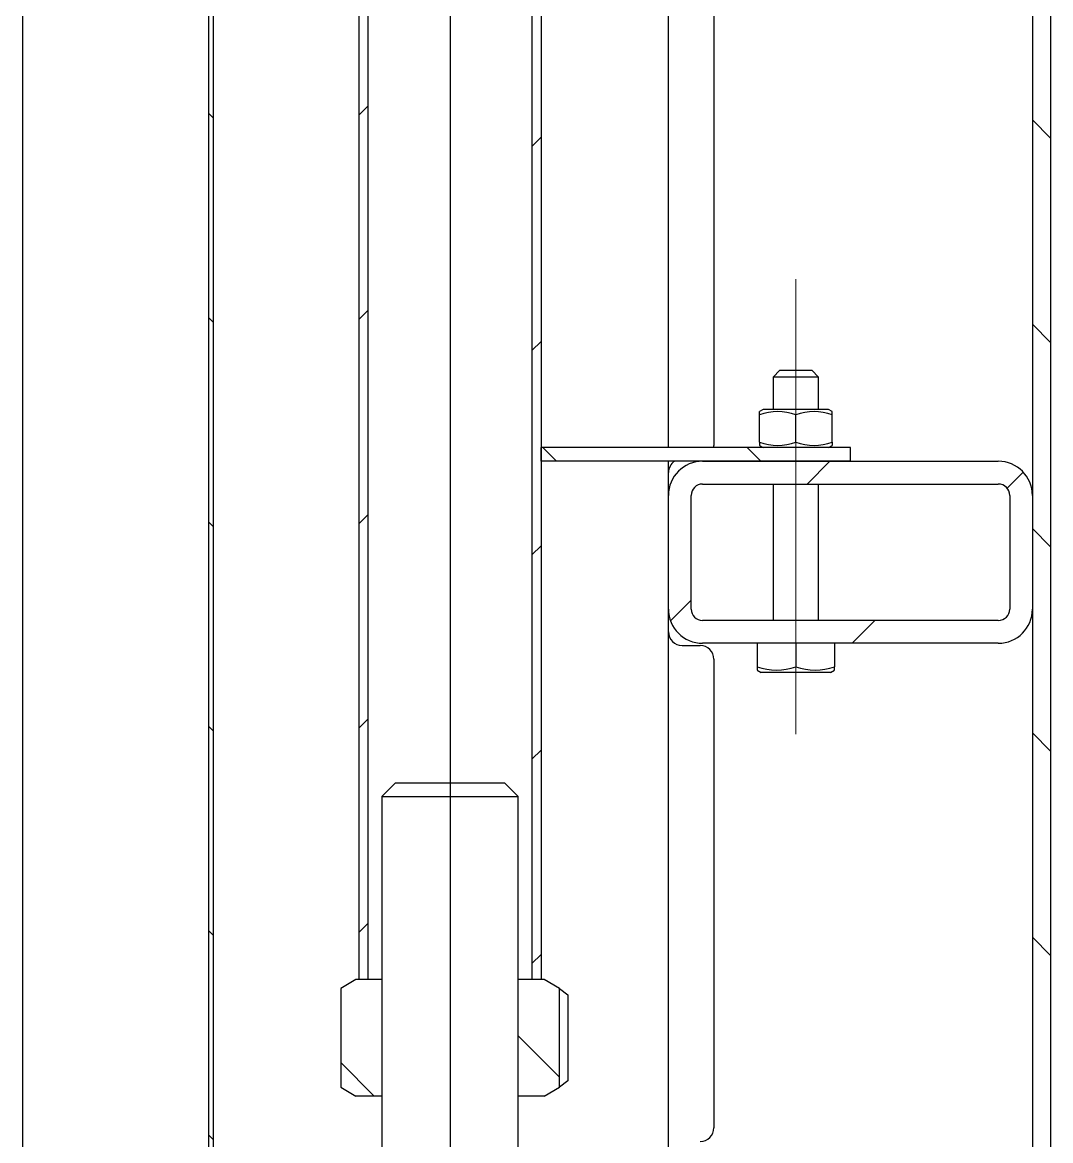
# Model space of a CAD drawing. Header units: millimetres. Extents: x 0 to 594, y 0 to 420.
# Drawn here: x 276.19 to 298.79, y 284.26 to 308.83 of the extents above; entities that cross this region are included whole.
import ezdxf

# ---------------------------------------------------------------- set-up
doc = ezdxf.new("R2010")
doc.units = ezdxf.units.MM
doc.linetypes.add('CENTERX2', pattern=[20.32, 12.7, -2.54, 2.54, -2.54])
doc.layers.add('FORMAT', color=7, linetype='Continuous')

# ---------------------------------------------------------------- blocks, each defined once
blk = doc.blocks.new('SW_HATCH_0')
at = {"color": 0, "linetype": 'Continuous', "lineweight": 18}
for p, q in [((6.097, 136.311), (6.297, 136.511)), ((2.897, 136.241), (2.797, 136.341)), ((21.297, 135.801), (20.897, 136.201)), ((9.897, 135.621), (10.097, 135.821)), ((6.097, 131.821), (6.297, 132.021)), ((2.897, 131.751), (2.797, 131.851)), ((21.297, 131.311), (20.897, 131.711)), ((9.897, 131.131), (10.097, 131.331)), ((10.438, 128.7), (10.138, 129)), ((14.928, 128.7), (14.628, 129)), ((15.947, 128.2), (16.447, 128.7)), ((20.343, 128.106), (20.697, 128.46)), ((2.897, 127.261), (2.797, 127.361)), ((6.097, 127.331), (6.297, 127.531)), ((21.297, 126.821), (20.897, 127.221)), ((9.897, 126.641), (10.097, 126.841)), ((12.942, 125.195), (13.397, 125.651)), ((16.937, 124.7), (17.437, 125.2)), ((6.097, 122.841), (6.297, 123.041)), ((2.897, 122.77), (2.797, 122.87)), ((21.297, 122.331), (20.897, 122.731)), ((9.897, 122.151), (10.097, 122.351)), ((6.097, 118.351), (6.297, 118.551)), ((2.897, 118.28), (2.797, 118.38)), ((21.297, 117.841), (20.897, 118.241)), ((9.897, 117.661), (10.097, 117.861)), ((10.501, 115.167), (9.597, 116.07)), ((6.428, 114.75), (5.694, 115.484)), ((2.897, 113.79), (2.797, 113.89))]:
    blk.add_line(p, q, dxfattribs=at)
blk = doc.blocks.new('SW_CENTERMARKSYMBOL_2')
at = {"layer": 'FORMAT', "color": 0}
blk.add_line((0, -2), (0, -167.62), dxfattribs=at)

msp = doc.modelspace()

# ---------------------------------------------------------------- linework, layer by layer
at = {"color": 7, "linetype": 'Continuous', "lineweight": 25}
for p, q in [((298.39, 373.985), (298.39, 273.145)), ((298.79, 373.985), (298.79, 273.145)), ((276.19, 371.485), (276.19, 273.035)), ((280.29, 273.235), (280.29, 369.985)), ((280.39, 273.235), (280.39, 369.985)), ((283.59, 287.795), (283.59, 357.795)), ((283.79, 287.795), (283.79, 357.795)), ((287.39, 357.795), (287.39, 287.795)), ((287.59, 357.795), (287.59, 287.795)), ((290.39, 299.485), (290.39, 310.935)), ((291.39, 309.835), (291.39, 299.535)), ((292.84, 301.185), (292.69, 301.035)), ((292.84, 301.185), (293.54, 301.185)), ((293.69, 301.035), (293.54, 301.185)), ((292.69, 301.035), (292.69, 300.325)), ((293.69, 301.035), (292.69, 301.035)), ((293.69, 300.325), (293.69, 301.035)), ((292.47, 300.325), (292.389, 300.278)), ((293.91, 300.325), (292.47, 300.325)), ((293.991, 300.278), (293.91, 300.325)), ((292.39, 300.207), (292.39, 300.278)), ((292.39, 299.603), (292.39, 300.207)), ((293.19, 299.603), (293.19, 300.207)), ((293.99, 300.207), (293.99, 300.276)), ((293.99, 299.603), (293.99, 300.207)), ((292.39, 299.603), (292.39, 299.534)), ((293.99, 299.603), (293.99, 299.531)), ((287.59, 299.185), (287.59, 299.485)), ((294.39, 299.485), (287.59, 299.485)), ((291.386, 299.485), (291.39, 299.535)), ((292.389, 299.532), (292.47, 299.485)), ((293.91, 299.485), (293.991, 299.532)), ((294.39, 299.185), (294.39, 299.485)), ((294.39, 299.185), (287.59, 299.185)), ((290.39, 298.435), (290.39, 299.185)), ((291.14, 299.185), (297.64, 299.185)), ((291.14, 298.685), (297.64, 298.685)), ((292.69, 298.685), (292.69, 295.685)), ((293.69, 295.685), (293.69, 298.685)), ((290.39, 295.935), (290.39, 298.435)), ((290.89, 295.935), (290.89, 298.435)), ((297.89, 298.435), (297.89, 295.935)), ((298.39, 298.435), (298.39, 295.935)), ((290.39, 283.435), (290.39, 295.935)), ((297.64, 295.685), (291.14, 295.685)), ((297.64, 295.185), (291.14, 295.185)), ((292.34, 295.185), (292.34, 294.67)), ((293.19, 295.185), (293.19, 294.67)), ((294.04, 295.185), (294.04, 294.67)), ((290.69, 295.135), (291.09, 295.135)), ((291.39, 294.835), (291.39, 284.535)), ((292.34, 294.67), (292.34, 294.599)), ((294.04, 294.599), (294.04, 294.67)), ((292.34, 294.594), (292.425, 294.545)), ((293.955, 294.545), (292.425, 294.545)), ((293.955, 294.545), (294.04, 294.594)), ((284.39, 292.115), (284.09, 291.815)), ((284.39, 292.115), (285.473, 292.115)), ((285.473, 292.115), (286.79, 292.115)), ((287.09, 291.815), (286.79, 292.115)), ((284.09, 291.815), (284.09, 277.015)), ((284.09, 291.815), (285.444, 291.815)), ((285.444, 291.815), (287.09, 291.815)), ((287.09, 277.015), (287.09, 291.815)), ((283.52, 287.795), (283.187, 287.602)), ((284.09, 287.795), (283.52, 287.795)), ((283.79, 287.795), (283.59, 287.795)), ((287.66, 287.795), (287.09, 287.795)), ((287.59, 287.795), (287.39, 287.795)), ((287.994, 287.602), (287.66, 287.795)), ((283.187, 287.602), (283.187, 285.428)), ((287.994, 287.602), (288.177, 287.457)), ((287.994, 285.428), (287.994, 287.602)), ((288.177, 287.457), (288.177, 285.573)), ((288.177, 285.573), (287.994, 285.428)), ((283.187, 285.428), (283.52, 285.235)), ((287.66, 285.235), (287.994, 285.428)), ((284.09, 285.235), (283.52, 285.235)), ((287.66, 285.235), (287.09, 285.235))]:
    msp.add_line(p, q, dxfattribs=at)
for centre, radius, start, end in [((292.79, 299.096), 1.181, 70.1979, 109.8021), ((293.59, 299.102), 1.175, 70.1019, 109.8981), ((292.79, 300.714), 1.181, 250.202, 289.798), ((293.59, 300.708), 1.175, 250.1019, 289.8981), ((291.14, 298.435), 0.75, 90, 180), ((290.69, 298.935), 0.3, 123.5573, 180), ((297.64, 298.435), 0.75, 0, 90), ((291.14, 298.435), 0.25, 90, 180), ((297.64, 298.435), 0.25, 0, 90), ((291.14, 295.935), 0.75, 180, 270), ((291.14, 295.935), 0.25, 180, 270), ((297.64, 295.935), 0.75, 270, 0), ((297.64, 295.935), 0.25, 270, 0), ((290.69, 295.435), 0.3, 180, 270), ((291.09, 294.835), 0.3, 0, 90), ((292.765, 295.844), 1.249, 250.1019, 289.8981), ((293.615, 295.844), 1.249, 250.1019, 289.8981), ((291.09, 284.535), 0.3, 270, 0)]:
    msp.add_arc(centre, radius, start, end, dxfattribs=at)
at = {"layer": 'FORMAT', "linetype": 'CENTERX2', "lineweight": 18}
msp.add_line((293.19, 293.185), (293.19, 303.185), dxfattribs=at)

# ---------------------------------------------------------------- block references
at = {"color": 7, "linetype": 'Continuous', "lineweight": 18}
msp.add_blockref('SW_HATCH_0', (277.493, 170.485), dxfattribs=at)
at = {"layer": 'FORMAT'}
msp.add_blockref('SW_CENTERMARKSYMBOL_2', (285.59, 356.295), dxfattribs=at)

doc.saveas('drawing.dxf')
